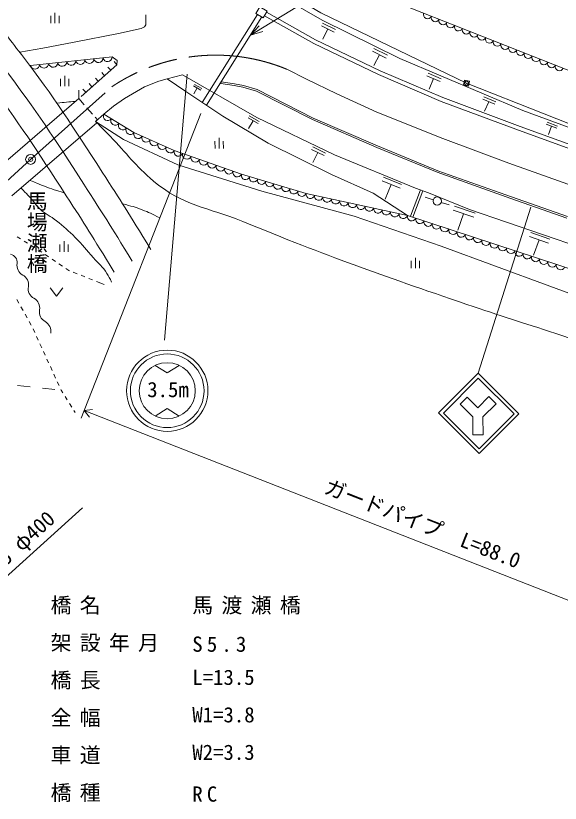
# Model space of a CAD drawing. Units: millimetres, scale not verified. Extents: x -26838254 to 31726990, y -58211578 to 380000.
# Drawn here: x 160726 to 226061, y 236250 to 330809 of the extents above; entities that cross this region are included whole.
import ezdxf
from ezdxf.enums import TextEntityAlignment as Align

# ---------------------------------------------------------------- set-up
doc = ezdxf.new("R2010")
doc.units = ezdxf.units.MM
doc.header["$LTSCALE"] = 1000
doc.header["$PDMODE"] = 32
doc.header["$PDSIZE"] = 500
doc.linetypes.add('CHAIN', pattern=[18.5, 12, -1.5, 3.5, -1.5])
for name, color, linetype, lineweight in [('M-BGD', 7, 'Continuous', 13), ('M-BGD-HTXT', 7, 'Continuous', 13), ('M-BMK', 2, 'CHAIN', 13), ('M-BMK-ROW', 30, 'Continuous', 13), ('M-BMK-SRVR', 3, 'Continuous', 13), ('M-STR-HTXT', 7, 'Continuous', 13)]:
    doc.layers.add(name, color=color, linetype=linetype, lineweight=lineweight)
doc.styles.add('@ＭＳ ゴシック', font='')
doc.styles.add('ＭＳ ゴシック', font='')
doc.styles.get('@ＭＳ ゴシック').set_extended_font_data('@MS Gothic')
doc.styles.get('ＭＳ ゴシック').set_extended_font_data('MS Gothic')

msp = doc.modelspace()

# ---------------------------------------------------------------- linework, layer by layer
at = {"layer": 'M-BGD'}
for p, q in [((187344, 339965), (267355, 308328)), ((165435, 329923), (165435, 331173)), ((189724, 330968), (183092, 320377)), ((196710, 327937), (190815, 331221)), ((164935, 329923), (164935, 330798)), ((165935, 329923), (165935, 330798)), ((176342, 330900), (176353, 329737)), ((190243, 330667), (183600, 320058)), ((196479, 327493), (190564, 330789)), ((175782, 329274), (173046, 328695)), ((176180, 329478), (175782, 329274)), ((176353, 329737), (176180, 329478)), ((197401, 329601), (198933, 328844)), ((197553, 329908), (199085, 329150)), ((198167, 329222), (197561, 327997)), ((173046, 328695), (167716, 327629)), ((167716, 327629), (163960, 326902)), ((204249, 323754), (196479, 327493)), ((204457, 324209), (196710, 327937)), ((163960, 326902), (161206, 326420)), ((203538, 326540), (205180, 325728)), ((203700, 326868), (205342, 326056)), ((162489, 324847), (172290, 325860)), ((172906, 325422), (172290, 325860)), ((172874, 324927), (172543, 325302)), ((172874, 324927), (172906, 325422)), ((204359, 326134), (203709, 324820)), ((172874, 324927), (168566, 321125)), ((172124, 324265), (171793, 324640)), ((166598, 322363), (166598, 323613)), ((171374, 323603), (171043, 323978)), ((178885, 323246), (180741, 323731)), ((211775, 320512), (204249, 323754)), ((211961, 320976), (204457, 324209)), ((210061, 323594), (211635, 322929)), ((210194, 323908), (211768, 323243)), ((166098, 322363), (166098, 323238)), ((167098, 322363), (167098, 323238)), ((169874, 322280), (169544, 322655)), ((170624, 322942), (170293, 323317)), ((182170, 322566), (183051, 322061)), ((185343, 322684), (185372, 322882)), ((186951, 322449), (185343, 322684)), ((186985, 322646), (185372, 322882)), ((187989, 322248), (186951, 322449)), ((188037, 322443), (186985, 322646)), ((210848, 323261), (210316, 322002)), ((168275, 320855), (168308, 321865)), ((169125, 321618), (168794, 321993)), ((182069, 322390), (182950, 321885)), ((182509, 322137), (182106, 321433)), ((189605, 321759), (187989, 322248)), ((189680, 321945), (188037, 322443)), ((196347, 318336), (189605, 321759)), ((196432, 318517), (189680, 321945)), ((157817, 311829), (168275, 320855)), ((168275, 320855), (168941, 320110)), ((221244, 317525), (211961, 320976)), ((216756, 320795), (218202, 320184)), ((216878, 321084), (218324, 320473)), ((169274, 319737), (169941, 318992)), ((221072, 317055), (211775, 320512)), ((217479, 320489), (216990, 319332)), ((182920, 319061), (168558, 282480)), ((188753, 318792), (189947, 318108)), ((160261, 309171), (170455, 317959)), ((170274, 318619), (170542, 318319)), ((188617, 318553), (189810, 317869)), ((189213, 318211), (188666, 317257)), ((204056, 314997), (196347, 318336)), ((204134, 315181), (196432, 318517)), ((224389, 317779), (225646, 317315)), ((224482, 318030), (225739, 317566)), ((241945, 309495), (221072, 317055)), ((242113, 309966), (221244, 317525)), ((225018, 317547), (224646, 316542)), ((185135, 314881), (185133, 316131)), ((184635, 314880), (184634, 315755)), ((185635, 314882), (185634, 315757)), ((196364, 315056), (197879, 314326)), ((211287, 312013), (204056, 314997)), ((211359, 312200), (204134, 315181)), ((196218, 314753), (197733, 314023)), ((196975, 314388), (196392, 313176)), ((220197, 309051), (211359, 312200)), ((204853, 311415), (207022, 310533)), ((220131, 308862), (211287, 312013)), ((204677, 310981), (206845, 310099)), ((205761, 310540), (205055, 308805)), ((209276, 309888), (208074, 306730)), ((209557, 309781), (208355, 306623)), ((209872, 309027), (210822, 308715)), ((211772, 308402), (212722, 308090)), ((226863, 306507), (220131, 308862)), ((226931, 306695), (220197, 309051)), ((213219, 307466), (215680, 306607)), ((213390, 307958), (215852, 307100)), ((214450, 307037), (213763, 305067)), ((222522, 304774), (224826, 303971)), ((161303, 304016), (160877, 304278)), ((162155, 303493), (161729, 303754)), ((166524, 302475), (166524, 303725)), ((222362, 304313), (224666, 303510)), ((223514, 303911), (222871, 302068)), ((162911, 303029), (162581, 303231)), ((163005, 302966), (162911, 303029)), ((163836, 302409), (163420, 302687)), ((166024, 302475), (166024, 303350)), ((167024, 302475), (167024, 303350)), ((164667, 301853), (164251, 302131)), ((208687, 300506), (208685, 301756)), ((165497, 301296), (165082, 301575)), ((166328, 300740), (165913, 301018)), ((208187, 300506), (208186, 301381)), ((209187, 300507), (209186, 301382)), ((167091, 300230), (166744, 300462)), ((167167, 300199), (167091, 300230)), ((168096, 299829), (167632, 300014)), ((169025, 299458), (168561, 299643)), ((169954, 299087), (169490, 299273)), ((171347, 298532), (170418, 298902)), ((164869, 298135), (165619, 297135)), ((165619, 297135), (166369, 298135)), ((160864, 296722), (161108, 296286)), ((161352, 295849), (161596, 295413)), ((161840, 294976), (162083, 294540)), ((162327, 294103), (162571, 293667)), ((162801, 293223), (163009, 292768)), ((163217, 292314), (163425, 291859)), ((163633, 291404), (163841, 290950)), ((164049, 290495), (164257, 290040)), ((164465, 289586), (164673, 289131)), ((164881, 288676), (165089, 288222)), ((165297, 287767), (165505, 287312)), ((165713, 286857), (165921, 286403)), ((160945, 286431), (162436, 286262)), ((163926, 286094), (165417, 285925)), ((166129, 285948), (166179, 285838)), ((166179, 285838), (166381, 285517)), ((166647, 285094), (166914, 284671)), ((167180, 284248), (167446, 283825)), ((167713, 283402), (167848, 283187)), ((168923, 283411), (169944, 283548)), ((252802, 250479), (168923, 283411)), ((168923, 283411), (169578, 282617))]:
    msp.add_line(p, q, dxfattribs=at)
for points in [[(178921, 339534), (180291, 339065), (188232, 334223), (190241, 334494), (197505, 330266), (206819, 325660), (221563, 319429), (234393, 314696), (252932, 307831), (254472, 308168), (259540, 306815), (267091, 307449)], [(180741, 323731), (189673, 318611), (198991, 314123), (208689, 310091), (210265, 309547), (215155, 307542), (228481, 302989), (229606, 302622), (247381, 296241), (248793, 295717), (267895, 288921), (270635, 286036), (278492, 280983), (279243, 279857)], [(170306, 318110), (171294, 318988), (172468, 319936), (173793, 320878), (176177, 322256), (177911, 322957), (178885, 323246)], [(178885, 323246), (181129, 321707), (185588, 318733), (191016, 315524), (198615, 311739), (203608, 309505), (207739, 306840)], [(171294, 318988), (174913, 316776), (179737, 314615), (187813, 311776), (195554, 309474), (207739, 306840), (228568, 299982), (250269, 291714), (266424, 285741)], [(279243, 279857), (272682, 279937), (265300, 283469), (257781, 286738), (249912, 288726), (245984, 290085), (231344, 295957), (211783, 303156), (201315, 306760), (190250, 309750), (180194, 312916), (173642, 315964), (170306, 318110)]]:
    msp.add_lwpolyline(points, dxfattribs=at)
msp.add_lwpolyline([(190906, 331378), (190430, 330559), (189534, 331079), (190010, 331898)], close=True, dxfattribs=at)
msp.add_circle((211297, 308559), 500, dxfattribs=at)
for centre, radius, start, end in [((2444368, -28928956), 29282622, 93.73052, 93.73052), ((210138, 330953), 500, 158.45119, 338.39977), ((211068, 330585), 500, 158.45119, 338.39977), ((211999, 330217), 500, 158.45119, 338.39977), ((212929, 329849), 500, 158.45119, 338.39977), ((213859, 329481), 500, 158.45119, 338.39977), ((214790, 329113), 500, 158.45119, 338.39977), ((215720, 328745), 500, 158.45119, 338.39977), ((216650, 328377), 500, 158.45119, 338.39977), ((217581, 328010), 500, 158.45119, 338.39977), ((218511, 327642), 500, 158.45119, 338.39977), ((219441, 327274), 500, 158.45119, 338.39977), ((220372, 326906), 500, 158.45119, 338.39977), ((221302, 326538), 500, 158.45119, 338.39977), ((222233, 326170), 500, 158.45119, 338.39977), ((166296, 325290), 550, 191.07475, 0.72035), ((167384, 325403), 550, 191.07475, 0.72035), ((168473, 325515), 550, 191.07475, 0.72035), ((169562, 325628), 550, 191.07475, 0.72035), ((170651, 325740), 550, 191.07475, 0.72035), ((171740, 325853), 550, 191.07475, 0.72035), ((223163, 325802), 500, 158.45119, 338.39977), ((224093, 325434), 500, 158.45119, 338.39977), ((163029, 324953), 550, 191.07475, 0.72035), ((164118, 325065), 550, 191.07475, 0.72035), ((165207, 325178), 550, 191.07475, 0.72035), ((225024, 325067), 500, 158.45119, 338.39977), ((225954, 324699), 500, 158.45119, 338.39977), ((171763, 318738), 531, 151.92189, 325.21247), ((172667, 318185), 531, 151.92189, 325.21247), ((173572, 317632), 531, 151.92189, 325.21247), ((174477, 317079), 531, 151.92189, 325.21247), ((175407, 316587), 529, 159.04957, 332.67365), ((176372, 316155), 529, 159.04957, 332.67365), ((177337, 315722), 529, 159.04957, 332.67365), ((178302, 315290), 529, 159.04957, 332.67365), ((179267, 314858), 529, 159.04957, 332.67365), ((180254, 314471), 536, 164.51175, 336.7566), ((181263, 314117), 536, 164.51175, 336.7566), ((182273, 313762), 536, 164.51175, 336.7566), ((183282, 313407), 536, 164.51175, 336.7566), ((184292, 313052), 536, 164.51175, 336.7566), ((185301, 312697), 536, 164.51175, 336.7566), ((186311, 312342), 536, 164.51175, 336.7566), ((187320, 311988), 536, 164.51175, 336.7566), ((188298, 311637), 505, 163.97896, 342.89954), ((189266, 311349), 505, 163.97896, 342.89954), ((190234, 311061), 505, 163.97896, 342.89954), ((191201, 310773), 505, 163.97896, 342.89954), ((192169, 310486), 505, 163.97896, 342.89954), ((193136, 310198), 505, 163.97896, 342.89954), ((194104, 309910), 505, 163.97896, 342.89954), ((195071, 309622), 505, 163.97896, 342.89954), ((196066, 309384), 520, 169.98603, 345.61993), ((197081, 309164), 520, 169.98603, 345.61993), ((198097, 308945), 520, 169.98603, 345.61993), ((199112, 308725), 520, 169.98603, 345.61993), ((200127, 308506), 520, 169.98603, 345.61993), ((201143, 308286), 520, 169.98603, 345.61993), ((202158, 308067), 520, 169.98603, 345.61993), ((203174, 307847), 520, 169.98603, 345.61993), ((204189, 307628), 520, 169.98603, 345.61993), ((205204, 307408), 520, 169.98603, 345.61993), ((206220, 307189), 520, 169.98603, 345.61993), ((207235, 306969), 520, 169.98603, 345.61993), ((208242, 306698), 523, 164.25535, 339.2965), ((209234, 306372), 523, 164.25535, 339.2965), ((210225, 306045), 523, 164.25535, 339.2965), ((211217, 305719), 523, 164.25535, 339.2965), ((212209, 305392), 523, 164.25535, 339.2965), ((213201, 305066), 523, 164.25535, 339.2965), ((214193, 304739), 523, 164.25535, 339.2965), ((215185, 304413), 523, 164.25535, 339.2965), ((216177, 304086), 523, 164.25535, 339.2965), ((217168, 303759), 523, 164.25535, 339.2965), ((218160, 303433), 523, 164.25535, 339.2965), ((219152, 303106), 523, 164.25535, 339.2965), ((220144, 302780), 523, 164.25535, 339.2965), ((221136, 302453), 523, 164.25535, 339.2965), ((159860, 301178), 1036, 354.48776, 75.78063), ((222128, 302127), 523, 164.25535, 339.2965), ((223120, 301800), 523, 164.25535, 339.2965), ((162201, 300846), 1330, 169.96222, 241.36816), ((224111, 301473), 523, 164.25535, 339.2965), ((225103, 301147), 523, 164.25535, 339.2965), ((226095, 300820), 523, 164.25535, 339.2965), ((160926, 298511), 1330, 349.96222, 61.36816), ((163546, 298047), 1330, 169.96222, 241.36816), ((162271, 295712), 1330, 349.96222, 61.36816), ((164891, 295249), 1330, 169.96222, 241.36816), ((163616, 292914), 1330, 349.96222, 61.36816)]:
    msp.add_arc(centre, radius, start, end, dxfattribs=at)
for points, knots in [([(157131, 331563), (159225, 329022), (159766, 328290), (161402, 326151), (165466, 320836), (167471, 317653), (171105, 312035), (173431, 308441), (174187, 307254), (176926, 302750)], [0, 0, 0, 0, 1, 1, 1, 2, 2, 2, 3, 3, 3, 3]), ([(155056, 329925), (157123, 327416), (157657, 326693), (159272, 324582), (163303, 319311), (165290, 316154), (168895, 310584), (171208, 307008), (171960, 305827), (174686, 301345)], [0, 0, 0, 0, 1, 1, 1, 2, 2, 2, 3, 3, 3, 3]), ([(153075, 328362), (155117, 325884), (155645, 325170), (157240, 323084), (161239, 317856), (163210, 314724), (166786, 309198), (169088, 305640), (169836, 304465), (172549, 300006)], [0, 0, 0, 0, 1, 1, 1, 2, 2, 2, 3, 3, 3, 3]), ([(167898, 320530), (167374, 320487), (167238, 320476), (166816, 320432), (166376, 320387), (166234, 320369), (165691, 320301)], [0, 0, 0, 0, 1, 1, 1, 2, 2, 2, 2]), ([(343630, 249802), (340296, 251926), (339291, 252607), (336313, 254032), (333854, 255209), (332388, 255672), (329857, 256684), (326307, 258104), (324314, 258887), (320737, 260235), (316581, 261800), (314289, 262790), (310054, 264126), (307126, 265050), (305358, 265149), (302470, 266190), (299590, 267228), (298141, 268218), (295291, 269337), (292270, 270524), (290546, 271119), (287438, 272057), (284082, 273069), (282093, 273232), (278726, 274209), (274121, 275546), (271553, 276357), (267059, 278033), (261714, 280027), (258950, 281741), (253559, 283607), (248412, 285389), (245366, 285874), (240174, 287525), (234405, 289359), (231285, 290719), (225547, 292646), (221378, 294046), (219008, 294725), (214847, 296149), (204253, 299774), (198331, 301871), (187962, 306099), (183711, 307832), (180782, 308011), (177260, 310955), (175013, 312834), (174090, 314248), (172041, 316341), (171364, 317033), (171152, 317251), (170306, 318110)], [0, 0, 0, 0, 1, 1, 1, 2, 2, 2, 3, 3, 3, 4, 4, 4, 5, 5, 5, 6, 6, 6, 7, 7, 7, 8, 8, 8, 9, 9, 9, 10, 10, 10, 11, 11, 11, 12, 12, 12, 13, 13, 13, 14, 14, 14, 15, 15, 15, 16, 16, 16, 17, 17, 17, 17]), ([(166542, 309538), (165960, 309715), (165805, 309767), (165337, 309924), (164520, 310198), (164067, 310366), (163269, 310689), (162939, 310822), (162830, 310865), (162427, 311038)], [0, 0, 0, 0, 1, 1, 1, 2, 2, 2, 3, 3, 3, 3]), ([(161368, 310125), (162087, 309360), (162282, 309161), (162840, 308518), (163157, 308153), (163280, 307896), (163640, 307573), (164338, 306947), (164874, 306782), (165602, 306192), (166517, 305451), (167021, 305022), (167856, 304193), (168761, 303292), (169194, 302717), (170037, 301757), (170681, 301024), (171171, 300705), (171672, 299867), (171910, 299470), (172006, 299309), (172217, 298813)], [0, 0, 0, 0, 1, 1, 1, 2, 2, 2, 3, 3, 3, 4, 4, 4, 5, 5, 5, 6, 6, 6, 7, 7, 7, 7]), ([(178003, 306537), (177030, 307033), (176735, 307182), (175885, 307509), (175000, 307851), (174665, 307938), (173565, 308231)], [0, 0, 0, 0, 1, 1, 1, 2, 2, 2, 2])]:
    msp.add_open_spline(points, degree=3, knots=knots, dxfattribs=at)
at = {"layer": 'M-BMK'}
msp.add_line((162515, 313564), (172261, 322287), dxfattribs=at)
for points in [[(193271, 324376), (195611, 323188), (199271, 321415), (204073, 319242), (211963, 316066), (219887, 313092), (229120, 309818), (250431, 302209), (269390, 295460), (276870, 292652), (307481, 281626)], [(88180, 246622), (99479, 256469), (162515, 313564)]]:
    msp.add_lwpolyline(points, dxfattribs=at)
msp.add_arc((184715, 303725), 22353, 67.4941, 123.861, dxfattribs=at)
at = {"layer": 'M-BMK-ROW'}
for p, q in [((214565, 323059), (214465, 322468)), ((214465, 322468), (215057, 322368)), ((215157, 322959), (214565, 323059)), ((215057, 322368), (215157, 322959))]:
    msp.add_line(p, q, dxfattribs=at)
msp.add_lwpolyline([(187600, 336931), (188228, 336560), (197327, 331173), (214811, 322713), (233448, 315337), (252398, 308147), (267370, 302473), (268610, 302154)], dxfattribs=at)
msp.add_point((214811, 322713), dxfattribs=at)
at = {"layer": 'M-BMK-SRVR'}
msp.add_circle((162515, 313564), 600, dxfattribs=at)
msp.add_point((162515, 313564), dxfattribs=at)
at = {"layer": 'M-STR-HTXT'}
for p, q in [((188878, 328493), (189947, 329618)), ((188878, 328493), (190366, 328936)), ((181283, 323794), (178585, 291864)), ((222546, 307825), (216199, 287883)), ((178899, 287915), (177459, 288820)), ((178899, 287915), (180336, 288824)), ((214054, 284171), (214901, 285021)), ((214901, 285021), (216181, 283745)), ((217510, 285078), (216181, 283745)), ((218360, 284230), (217510, 285078)), ((214054, 284171), (215575, 282655)), ((218360, 284230), (216790, 282656)), ((178905, 283645), (177468, 282736)), ((178905, 283645), (180345, 282740)), ((215578, 280505), (215575, 282655)), ((216794, 280507), (216790, 282656)), ((216794, 280507), (215578, 280505)), ((149830, 254666), (168748, 271713))]:
    msp.add_line(p, q, dxfattribs=at)
msp.add_lwpolyline([(188878, 328493), (201405, 336177), (215058, 336199)], dxfattribs=at)
for points in [[(211443, 283111), (216199, 287883), (221080, 283018), (216323, 278246)], [(212042, 283102), (216228, 287301), (220523, 283020), (216337, 278821)]]:
    msp.add_lwpolyline(points, close=True, dxfattribs=at)
for radius in [4878, 4421, 3365]:
    msp.add_circle((178902, 285780), radius, dxfattribs=at)

# ---------------------------------------------------------------- texts
at = {"layer": 'M-BGD', "style": 'ＭＳ ゴシック'}
msp.add_text('ガードパイプ\u3000L=88.0', height=1833, rotation=338.564, dxfattribs=at).set_placement((197390, 273031), align=Align.BOTTOM_LEFT)
at = {"layer": 'M-BGD-HTXT', "style": '@ＭＳ ゴシック'}
msp.add_text('馬場瀬橋', height=1833, rotation=270, dxfattribs=at).set_placement((161798, 309812), align=Align.BOTTOM_LEFT)
at = {"layer": 'M-STR-HTXT', "style": 'ＭＳ ゴシック'}
msp.add_text('3.5m', height=1833, dxfattribs=at).set_placement((178994, 284460), align=Align.BOTTOM_CENTER)
msp.add_text('土管 L=4.5 φ400', height=1833, rotation=42.021, dxfattribs=at).set_placement((158787, 263263), align=Align.BOTTOM_CENTER)
for s, p in [('L=13.5', (181908, 249910)), ('W1=3.8', (181908, 245410)), ('W2=3.3', (181908, 240910))]:
    msp.add_text(s, height=1833, dxfattribs=at).set_placement(p, align=Align.BOTTOM_LEFT)
at = {"layer": 'M-STR-HTXT', "char_height": 1833, "attachment_point": 7, "style": 'ＭＳ ゴシック'}
for s, insert in [('\\T1.4;橋名', (164908, 258910)), ('\\T1.4;馬渡瀬橋', (181908, 258910)), ('\\T1.4;架設年月', (164908, 254410)), ('\\T1.4;S5.3', (181908, 254410)), ('\\T1.4;橋長', (164908, 249910)), ('\\T1.4;全幅', (164908, 245410)), ('\\T1.4;車道', (164908, 240910)), ('\\T1.4;橋種', (164908, 236410)), ('\\T1.4;RC', (181908, 236410))]:
    msp.add_mtext(s, dxfattribs=dict(at, insert=insert))

doc.saveas('drawing.dxf')
